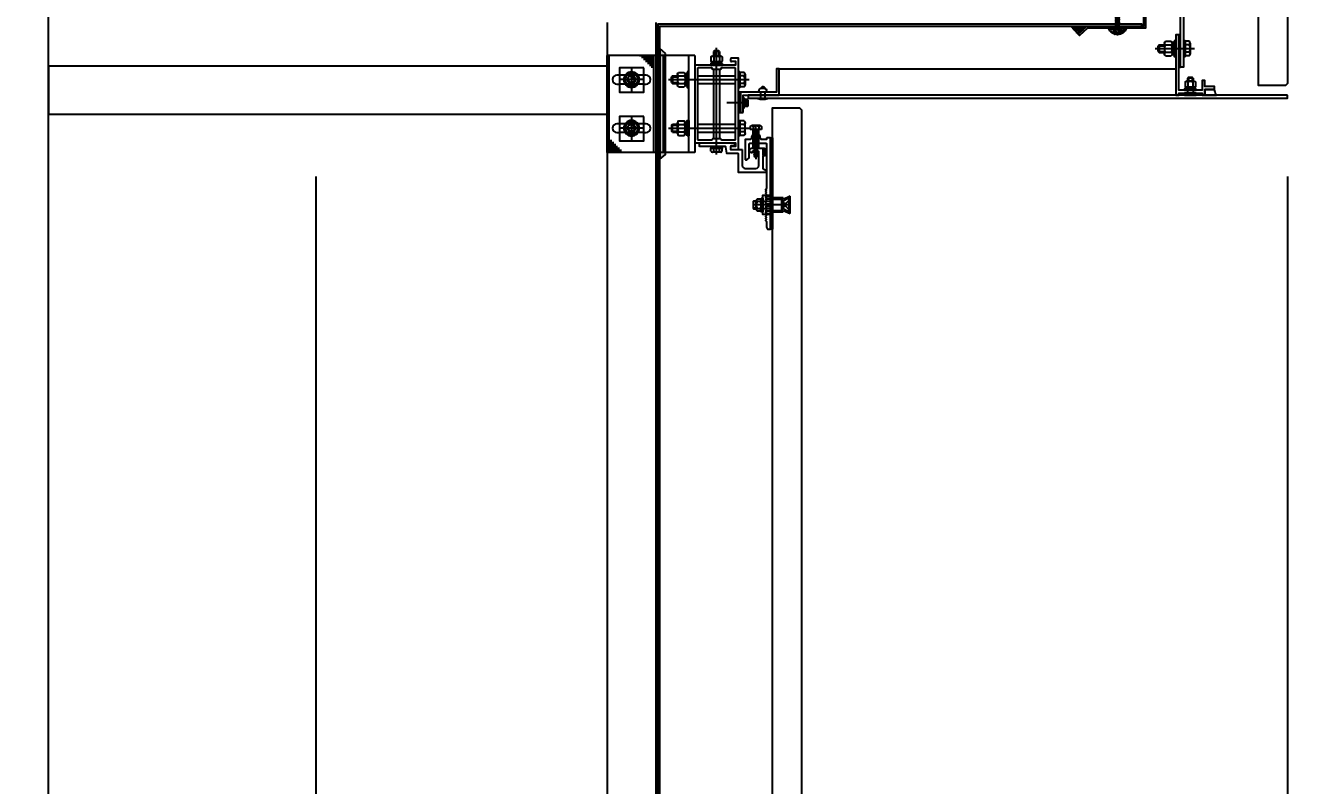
# Model space of a CAD drawing. Header units: millimetres. Extents: x 434053 to 1059003, y -2417481 to 936527.
# Drawn here: x 538508 to 539813, y -2234252 to -2233469 of the extents above; entities that cross this region are included whole.
import ezdxf

# ---------------------------------------------------------------- set-up
doc = ezdxf.new("R2010")
doc.units = ezdxf.units.MM
doc.header["$LTSCALE"] = 1000
doc.header["$MEASUREMENT"] = 0
for name, pattern in [('CENTER', [2, 1.25, -0.25, 0.25, -0.25]), ('HIDDEN', [9.525, 6.35, -3.175]), ('HIDDEN2', [4.7625, 3.175, -1.5875])]:
    doc.linetypes.add(name, pattern=pattern)
doc.layers.get('Defpoints').update_dxf_attribs({"color": 6})
for name, color, linetype in [('ALUM', 1, 'Continuous'), ('ELASTOMER', 6, 'Continuous'), ('ELASTOMER-V', 241, 'Continuous'), ('ELASTROMER-V', 241, 'Continuous'), ('EXTRUSION', 4, 'Continuous'), ('EXTRUSION-V', 141, 'Continuous'), ('EXTRUSION1', 4, 'Continuous'), ('EXTRUSION2', 133, 'Continuous'), ('FASTENER', 191, 'Continuous'), ('GRANITE', 30, 'Continuous'), ('GRID', 8, 'CENTER'), ('PUB_DIM', 83, 'Continuous'), ('SILICONE', 8, 'Continuous'), ('STEEL-V', 71, 'Continuous')]:
    doc.layers.add(name, color=color, linetype=linetype)
doc.styles.add('_TCH_DIM_T3', font='SIMPLEX', dxfattribs={"width": 0.705882, "bigfont": 'GBCBIG'})
doc.dimstyles.new('_TCH_ARCH&&50', dxfattribs={"dimtxt": 127.5, "dimasz": 50, "dimexe": 125, "dimexo": 150, "dimgap": 61.25, "dimtad": 1, "dimdec": 0, "dimzin": 0, "dimdsep": 46, "dimtxsty": '_TCH_DIM_T3', "dimblk": 'ARCHTICK', "dimcen": 0.09, "dimclrt": 7, "dimazin": 2, "dimtfac": 1, "dimtdec": 0, "dimtix": 1, "dimtmove": 2, "dimatfit": 3, "dimfxl": 1, "dimtolj": 1, "dimtzin": 0, "dimarcsym": 0})

# ---------------------------------------------------------------- blocks, each defined once
blk = doc.blocks.new('M8.7')
at = {"color": 0, "linetype": 'ByBlock'}
for p, q in [((-4, 17), (-3, 18)), ((-4, 17), (-4, 11.6)), ((-4, 17), (4, 17)), ((3, 18), (-3, 18)), ((3, 18), (4, 17)), ((4, 17), (4, 11.6)), ((-1.5, 1.6), (0, 3.7)), ((0, 1.6), (1.5, 3.7))]:
    blk.add_line(p, q, dxfattribs=at)
at = {"color": 0, "linetype": 'HIDDEN'}
for p, q in [((-3, 18), (-3, 11.6)), ((3, 18), (3, 11.6))]:
    blk.add_line(p, q, dxfattribs=at)
at = {"color": 0, "linetype": 'ByBlock', "ltscale": 20}
for p, q in [((-7.5, 10.6), (-7.5, 4.7)), ((-5.6, 11.6), (5.6, 11.6)), ((-5.6, 3.7), (5.6, 3.7)), ((-3.8, 10.6), (-3.8, 4.7)), ((3.8, 10.6), (3.8, 4.7)), ((7.5, 10.6), (7.5, 4.7))]:
    blk.add_line(p, q, dxfattribs=at)
at = {"color": 0, "linetype": 'ByBlock'}
for points in [[(-8, 1.6), (8, 1.6), (8, 0), (-8, 0), (-8, 1.6)], [(-6.1, 3.7), (6.1, 3.7), (6.1, 1.6), (-6.1, 1.6), (-6.1, 3.7)]]:
    blk.add_lwpolyline(points, dxfattribs=at)
for centre, radius, start, end in [((-5.6, 9.3), 2.26, 33.8902, 146.1098), ((-5.6, 6), 2.26, 213.8902, 326.1098), ((0, 4.1), 7.54, 60.1583, 119.8417), ((0, 11.2), 7.54, 240.1583, 299.8417), ((5.6, 9.3), 2.26, 33.8902, 146.1098), ((5.6, 6), 2.26, 213.8902, 326.1098)]:
    blk.add_arc(centre, radius, start, end, dxfattribs=at)
blk = doc.blocks.new('M8.2')
at = {"color": 0, "linetype": 'ByBlock'}
for p, q in [((-7.5, 4.3), (-7.5, 0)), ((-7.5, 0), (7.5, 0)), ((-5.6, 5.3), (5.6, 5.3)), ((-3.8, 4.3), (-3.8, 0)), ((3.8, 4.3), (3.8, 0)), ((7.5, 4.3), (7.5, 0))]:
    blk.add_line(p, q, dxfattribs=at)
for centre, radius, start, end in [((-5.6, 3), 2.26, 33.8902, 146.1098), ((0, -2.2), 7.54, 60.1583, 119.8417), ((5.6, 3), 2.26, 33.8902, 146.1098)]:
    blk.add_arc(centre, radius, start, end, dxfattribs=at)
blk = doc.blocks.new('*U534')
at = {"layer": 'GRID', "ltscale": 0.5}
blk.add_line((0, 73.7), (0, -9.6), dxfattribs=at)
at = {"color": 0, "linetype": 'ByBlock'}
blk.add_blockref('M8.7', (0, 52.6), dxfattribs=at)
at = {"color": 0, "linetype": 'ByBlock', "xscale": -1, "rotation": 180}
blk.add_blockref('M8.2', (0, 0), dxfattribs=at)
blk = doc.blocks.new('M8.1')
at = {"color": 0, "linetype": 'ByBlock'}
blk.add_lwpolyline([(-3.8, 6.5), (-7.5, 0), (-3.8, -6.5), (3.8, -6.5), (7.5, 0), (3.8, 6.5)], close=True, dxfattribs=at)
for radius in [8, 6.5, 4]:
    blk.add_circle((0, 0), radius, dxfattribs=at)
at = {"color": 0, "linetype": 'HIDDEN'}
blk.add_arc((0, 0), 3, 68.0788, 18.9892, dxfattribs=at)
blk = doc.blocks.new('20221104-SCMJ01')
at = {"layer": 'SILICONE', "linetype": 'ByBlock'}
h = blk.add_hatch(dxfattribs=at)
h.set_pattern_fill('AR-SAND', color=256, angle=90, style=0)
h.set_pattern_definition([(127.5, (103256.9825, 60038.8348), (-1.92682377, -0.062993358), [0, -1.52, 0, -1.7, 0, -1.625]), (97.5, (103256.9825, 60038.8348), (-2.822146065, 1.769776705), [0, -0.82, 0, -1.37, 0, -0.525]), (57.5, (103256.9825, 60037.6048), (-0.005659054, 3.114141862), [0, -0.5, 0, -1.8, 0, -2.35]), (47.5, (103256.9825, 60037.6048), (-0.877675565, 3.006126605), [0, -0.25, 0, -1.18, 0, -1.35])])
h.paths.add_polyline_path([(30, 52), (36, 57), (36, -57), (30, -52)])
at = {"linetype": 'ByBlock'}
for p, q in [((0, 50), (0, -50)), ((0, 50), (90, 50)), ((6, -50), (6, 50)), ((32, -50), (32, 50)), ((90, -50), (90, 50)), ((0, -50), (90, -50))]:
    blk.add_line(p, q, dxfattribs=at)
at = {"linetype": 'HIDDEN'}
blk.add_line((38, -50), (38, 50), dxfattribs=at)
at = {"linetype": 'ByBlock'}
for points in [[(52.5, 37), (77.5, 37), (77.5, 12), (52.5, 12)], [(52.5, -13), (77.5, -13), (77.5, -38), (52.5, -38)]]:
    blk.add_lwpolyline(points, close=True, dxfattribs=at)
at = {"layer": 'EXTRUSION-V', "linetype": 'ByBlock'}
for p, q in [((42, -50), (42, 50)), ((44, 50), (44, 37)), ((46, 50), (46, 39)), ((48, 50), (48, 41)), ((50, 50), (50, 43)), ((52, 50), (52, 45)), ((54, 50), (54, 47)), ((56, 50), (56, 49)), ((88, -50), (88, 50)), ((84, -50), (84, -39)), ((86, -50), (86, -37)), ((74, -50), (74, -49)), ((76, -50), (76, -47)), ((78, -50), (78, -45)), ((80, -50), (80, -43)), ((82, -50), (82, -41))]:
    blk.add_line(p, q, dxfattribs=at)
at = {"layer": 'EXTRUSION-V', "linetype": 'HIDDEN'}
for p, q in [((52.5, 29.5), (77.5, 29.5)), ((52.5, 20.5), (77.5, 20.5)), ((52.5, -20.5), (77.5, -20.5)), ((52.5, -29.5), (77.5, -29.5))]:
    blk.add_line(p, q, dxfattribs=at)
at = {"layer": 'EXTRUSION-V', "linetype": 'ByBlock'}
for points in [[(52.5, 20.5), (50, 20.5, -1), (50, 29.5), (52.5, 29.5)], [(77.5, 29.5), (80, 29.5, -1), (80, 20.5), (77.5, 20.5)], [(52.5, -29.5), (50, -29.5, -1), (50, -20.5), (52.5, -20.5)], [(77.5, -20.5), (80, -20.5, -1), (80, -29.5), (77.5, -29.5)]]:
    blk.add_lwpolyline(points, format="xyb", dxfattribs=at)
at = {"layer": 'FASTENER'}
for p, q in [((-3, 29), (-42, 29)), ((-3, 21), (-42, 21)), ((-3, -21), (-42, -21)), ((-3, -29), (-42, -29))]:
    blk.add_line(p, q, dxfattribs=at)
for points in [[(-46.6, 33), (-45, 33), (-45, 17), (-46.6, 17)], [(-46.6, -33), (-45, -33), (-45, -17), (-46.6, -17)]]:
    blk.add_lwpolyline(points, close=True, dxfattribs=at)
at = {"layer": 'GRID'}
for p, q in [((65, 37), (65, 12)), ((52.5, 25), (77.5, 25)), ((65, -13), (65, -38)), ((52.5, -25), (77.5, -25))]:
    blk.add_line(p, q, dxfattribs=at)
at = {"layer": 'SILICONE'}
blk.add_lwpolyline([(30, 52), (36, 57), (36, -57), (30, -52)], close=True, dxfattribs=at)
at = {"layer": 'FASTENER', "rotation": 270}
blk.add_blockref('*U534', (-46.6, 25), dxfattribs=at)
at = {"layer": 'FASTENER'}
for p in [(65, 25), (65, -25)]:
    blk.add_blockref('M8.1', p, dxfattribs=at)
at = {"layer": 'FASTENER', "xscale": -1, "rotation": 270.0000000000825}
blk.add_blockref('*U534', (-46.6, -25), dxfattribs=at)
blk = doc.blocks.new('PG42x19')
at = {"color": 0, "linetype": 'HIDDEN2'}
for p, q in [((1.7, -0.9), (1.7, 0)), ((2.4, -1.1), (-2.4, -2.1)), ((-2.4, -2.1), (-1.7, -2.2)), ((2.4, -3.1), (-2.4, -4.1)), ((-2.4, -4.1), (-1.7, -4.3)), ((2.4, -5), (-2.4, -6)), ((-2.4, -6), (-1.7, -6.2)), ((2.4, -7), (-2.4, -8)), ((-2.4, -8), (-1.7, -8.2)), ((2.4, -9.1), (-2.4, -10.1)), ((-2.4, -10.1), (-1.7, -10.2)), ((2.4, -11.1), (-2.4, -12.1)), ((-2.4, -12.1), (-1.7, -12.3)), ((-1.7, 0), (-1.7, -1.1)), ((-1.7, -2.2), (-1.7, -3.2)), ((-1.7, -4.3), (-1.7, -5.2)), ((-1.7, -6.2), (-1.7, -7.1)), ((-1.7, -8.2), (-1.7, -9.1)), ((-1.7, -10.2), (-1.7, -11.2)), ((-1.7, -12.3), (-1.7, -13.2)), ((1, -2.4), (-0.8, -2.8)), ((1, -4.4), (-0.8, -4.8)), ((1, -6.3), (-0.8, -6.7)), ((1, -8.3), (-0.8, -8.7)), ((1, -10.4), (-0.8, -10.8)), ((1, -12.4), (-0.8, -12.8)), ((1.7, -0.9), (2.4, -1.1)), ((1.7, -2.9), (1.7, -2.2)), ((1.7, -2.9), (2.4, -3.1)), ((1.7, -4.8), (1.7, -4.1)), ((1.7, -4.8), (2.4, -5)), ((1.7, -6.9), (1.7, -6.2)), ((1.7, -6.9), (2.4, -7)), ((1.7, -8.9), (1.7, -8.2)), ((1.7, -8.9), (2.4, -9.1)), ((1.7, -11), (1.7, -10.2)), ((1.7, -11), (2.4, -11.1)), ((1.7, -13), (1.7, -12.3)), ((1.7, -13), (2.4, -13.1)), ((2.4, -13.1), (-2.4, -14.2)), ((-2.4, -14.2), (-1.7, -14.3)), ((2.4, -15.2), (-2.4, -16.2)), ((-2.4, -16.2), (-1.7, -16.4)), ((-1.7, -14.3), (-1.7, -15.3)), ((-1.7, -16.4), (-1.7, -18.7)), ((-1.7, -18.7), (0.5, -16.5)), ((0, -20.3), (-1.7, -18.7)), ((1, -14.5), (-0.8, -14.8)), ((0, -20.3), (1.7, -18.7)), ((0.4, -19.9), (1.1, -16.9)), ((1.7, -15), (1.7, -14.3)), ((1.7, -15), (2.4, -15.2)), ((1.7, -18.7), (1.7, -16))]:
    blk.add_line(p, q, dxfattribs=at)
blk.add_arc((0.7, -16.8), 0.36, 346.9335, 129.6111, dxfattribs=at)
at = {"layer": 'FASTENER', "color": 0, "linetype": 'ByBlock'}
blk.add_lwpolyline([(-0.6, 1.5), (-0.6, 3), (-2.5, 3, 0.414214), (-4.5, 1), (-4.5, 0), (4.5, 0), (4.5, 1, 0.414214), (2.5, 3), (0.6, 3), (0.6, 1.5)], format="xyb", close=True, dxfattribs=at)
at = {"layer": 'GRID'}
blk.add_line((0, 3.7), (0, -22), dxfattribs=at)
blk = doc.blocks.new('*U527')
at = {"color": 0, "linetype": 'ByBlock'}
for p, q in [((-5.8, 3.2), (-5.8, 0)), ((-5.8, 0), (5.8, 0)), ((-4.3, 4), (4.3, 4)), ((-3, -18.2), (-3, 0)), ((-2.9, 3.2), (-2.9, 0)), ((2.9, 3.2), (2.9, 0)), ((3, -18.2), (3, 0)), ((5.8, 3.2), (5.8, 0)), ((-3, -1.5), (3, -1.5)), ((-3, -18.2), (-2, -19.2)), ((-3, -18.2), (3, -18.2)), ((2, -19.2), (-2, -19.2)), ((2, -19.2), (3, -18.2))]:
    blk.add_line(p, q, dxfattribs=at)
at = {"color": 0, "linetype": 'HIDDEN'}
for p, q in [((-2, -19.2), (-2, -1.5)), ((2, -19.2), (2, -1.5))]:
    blk.add_line(p, q, dxfattribs=at)
at = {"color": 0, "linetype": 'ByBlock'}
for centre, radius, start, end in [((-4.3, 2.3), 1.7, 32.0046, 147.9954), ((0, -1.6), 5.61, 59.0209, 120.9791), ((4.3, 2.3), 1.7, 32.0046, 147.9954)]:
    blk.add_arc(centre, radius, start, end, dxfattribs=at)
at = {"layer": 'GRID', "ltscale": 0.5}
blk.add_line((0, -19.2), (0, 4), dxfattribs=at)
blk = doc.blocks.new('GASKET20')
at = {"layer": 'ELASTOMER-V'}
h = blk.add_hatch(dxfattribs=at)
h.set_pattern_fill('DOTS', color=256, scale=12, style=0)
h.set_pattern_definition([(0, (5609.9072, 36516.8227), (0.375, 0.75), [0, -0.75])])
edge = h.paths.add_edge_path(flags=16)
edge.add_arc((-2.5, 0), 0.5, 90, 270)
edge.add_line((-2.5, -0.5), (-1.5, -0.5))
edge.add_arc((-1.5, 0), 0.5, 270, 450)
edge.add_line((-1.5, 0.5), (-2.5, 0.5))
edge = h.paths.add_edge_path()
edge.add_line((-1.5, -2), (-1.5, -1.5))
edge.add_line((-1.5, -1.5), (-2.5, -1.5))
edge.add_arc((-2.5, 0), 1.5, 90, 270, ccw=False)
edge.add_line((-2.5, 1.5), (-1.5, 1.5))
edge.add_line((-1.5, 1.5), (-1.5, 2))
edge.add_arc((-1.4, 2), 0.1, 60.2551, 180, ccw=False)
edge.add_line((-1.3, 2.1), (0, 1.2))
edge.add_line((0, 1.2), (0, -1.2))
edge.add_line((0, -1.2), (-1.3, -2.1))
edge.add_arc((-1.4, -2), 0.1, 180, 299.7449, ccw=False)
at = {"color": 0, "linetype": 'ByBlock'}
for points in [[(-1.5, -2), (-1.5, -1.5), (-2.5, -1.5, -1), (-2.5, 1.5), (-1.5, 1.5), (-1.5, 2, -0.575867), (-1.3, 2.1), (0, 1.2), (0, -1.2), (-1.3, -2.1, -0.575867)], [(-2.5, 0.5, 1), (-2.5, -0.5), (-1.5, -0.5, 1), (-1.5, 0.5)]]:
    blk.add_lwpolyline(points, format="xyb", close=True, dxfattribs=at)
blk = doc.blocks.new('*U526')
at = {"color": 0, "linetype": 'HIDDEN'}
blk.add_line((0, 6), (0, -6), dxfattribs=at)
at = {"color": 0, "linetype": 'ByBlock'}
for p, q in [((11.6, -4.9), (11.6, 4.6)), ((12.3, 3.4), (15.9, 3.4)), ((16.6, -4.9), (16.6, 4.6)), ((16.6, 3.5), (20, 3.5)), ((15.9, -3.7), (12.3, -3.7)), ((16.6, -3.5), (20, -3.5))]:
    blk.add_line(p, q, dxfattribs=at)
at = {"color": 0, "linetype": 'HIDDEN'}
for points in [[(0, -7.3), (-11, -7.3), (-11, -5.7), (-18.3, -9), (-18.3, 9), (-11, 5.7), (-11, 7.3), (0, 7.3)], [(0, -6), (-9.7, -6), (-9.7, 6), (0, 6)]]:
    blk.add_lwpolyline(points, dxfattribs=at)
blk.add_lwpolyline([(0, -7.3), (-11, -7.3), (-11, -5.7), (-18.3, -9), (-18.3, 9), (-11, 5.7), (-11, 7.3), (0, 7.3), (0, 6), (-9.7, 6), (-9.7, 3.5), (-17, 7.2), (-17, -7.2), (-9.7, -3.5), (-9.7, -6), (0, -6)], close=True, dxfattribs=at)
for points in [[(-15.4, -6.4, -0.801715), (-16.8, -4.6), (-13.7, -1.3, 0.39657), (-13.7, 1.3), (-16.8, 4.6, -0.801715), (-15.4, 6.4)], [(-9.7, -1.4), (-11.7, -2.4, -0.809451), (-12.1, -1.8), (-11.7, -1.3, 0.390144), (-11.7, 1.3), (-12.1, 1.8, -0.809451), (-11.7, 2.4), (-9.7, 1.4)]]:
    blk.add_lwpolyline(points, format="xyb", dxfattribs=at)
at = {"color": 0, "linetype": 'HIDDEN', "ltscale": 10}
blk.add_lwpolyline([(-9.7, 3.5), (-17, 7.2), (-17, -7.2), (-9.7, -3.5)], dxfattribs=at)
at = {"color": 0, "linetype": 'ByBlock'}
blk.add_lwpolyline([(11.6, 7), (10, 7), (10, -7), (11.6, -7)], close=True, dxfattribs=at)
blk.add_lwpolyline([(12.3, -3.7, -0.197721), (12.3, 3.4), (12.3, 3.4, -0.569416), (12.3, 5.9), (15.9, 5.9, -0.569416), (15.9, 3.4, -0.197721), (15.9, -3.7, -0.569416), (15.9, -6.1), (12.3, -6.1, -0.569416), (12.3, -3.7)], format="xyb", close=True, dxfattribs=at)
blk.add_lwpolyline([(16.6, 4), (19.5, 4), (20, 3.5), (20, -3.5), (19.5, -4), (16.6, -4)], dxfattribs=at)
at = {"layer": 'FASTENER', "color": 9, "linetype": 'HIDDEN2'}
blk.add_lwpolyline([(10, 4), (0, 4), (0, -4), (10, -4)], close=True, dxfattribs=at)
at = {"layer": 'GRID'}
blk.add_line((-18.3, 0), (20, 0), dxfattribs=at)
blk = doc.blocks.new('20221115-LC01')
at = {"linetype": 'ByBlock'}
for points in [[(-37, -44), (-37, -46.5, -0.414214), (-37.5, -47), (-45, -47), (-45, 47), (-37.5, 47, -0.414214), (-37, 46.5), (-37, 44, -1), (-38, 44), (-42, 44), (-42, 40), (0, 40), (0, -40), (-42, -40), (-42, -44), (-38, -44, -1)], [(-17.5, 37), (-3.5, 37, -0.414214), (-3, 36.5), (-3, -36.5, -0.414214), (-3.5, -37), (-17.5, -37), (-18.5, -35.5), (-26.5, -35.5), (-27.5, -37), (-41.5, -37, -0.414214), (-42, -36.5), (-42, 36.5, -0.414214), (-41.5, 37), (-27.5, 37), (-26.5, 35.5), (-18.5, 35.5)]]:
    blk.add_lwpolyline(points, format="xyb", close=True, dxfattribs=at)
blk = doc.blocks.new('*U524')
at = {"color": 0, "linetype": 'ByBlock'}
for p, q in [((-3, 12.5), (-2, 13.5)), ((2, 13.5), (-2, 13.5)), ((2, 13.5), (3, 12.5)), ((-5.4, 8.8), (-5.4, 3.7)), ((-4.1, 9.3), (4.1, 9.3)), ((-4.1, 3.2), (4.1, 3.2)), ((-3, 12.5), (-3, 9.3)), ((-3, 12.5), (3, 12.5)), ((-2.7, 8.8), (-2.7, 3.7)), ((-1.2, 1.6), (0, 3.2)), ((0, 1.6), (1.2, 3.2)), ((2.7, 8.8), (2.7, 3.7)), ((3, 12.5), (3, 9.3)), ((5.4, 8.8), (5.4, 3.7))]:
    blk.add_line(p, q, dxfattribs=at)
at = {"color": 0, "linetype": 'HIDDEN2'}
for p, q in [((-2, 13.5), (-2, 9.3)), ((2, 13.5), (2, 9.3)), ((-3, 0), (-3, -3)), ((3, 0), (3, -3))]:
    blk.add_line(p, q, dxfattribs=at)
at = {"color": 0, "linetype": 'ByBlock'}
for points in [[(-6, 1.6), (6, 1.6), (6, 0), (-6, 0), (-6, 1.6)], [(-4.6, 3.2), (4.7, 3.2), (4.7, 1.6), (-4.6, 1.6), (-4.6, 3.2)], [(-6, -3), (6, -3), (6, -5), (-6, -5), (-6, -3)]]:
    blk.add_lwpolyline(points, dxfattribs=at)
for centre, radius, start, end in [((-4.1, 7.1), 2.2, 51.8318, 128.1682), ((-4.1, 5.4), 2.2, 231.8318, 308.1682), ((0, 1.2), 8.1, 70.3716, 109.6284), ((0, 11.3), 8.1, 250.3716, 289.6284), ((4.1, 7.1), 2.2, 51.8318, 128.1682), ((4.1, 5.4), 2.2, 231.8318, 308.1682)]:
    blk.add_arc(centre, radius, start, end, dxfattribs=at)
blk = doc.blocks.new('*U531')
at = {"layer": 'GRID', "ltscale": 0.5}
blk.add_line((0, 30.7), (0, -9.6), dxfattribs=at)
at = {"color": 0, "linetype": 'ByBlock'}
blk.add_blockref('M8.7', (0, 9.6), dxfattribs=at)
at = {"color": 0, "linetype": 'ByBlock', "xscale": -1, "rotation": 180}
blk.add_blockref('M8.2', (0, 0), dxfattribs=at)
blk = doc.blocks.new('*U541')
at = {"color": 0, "linetype": 'ByBlock'}
for p, q in [((-0.9, 5), (-0.9, -5)), ((0, 5), (-0.9, 5)), ((0, -5), (0, 5)), ((6, 2.2), (0, 2.2)), ((6, 2.2), (6, -2.3)), ((10.7, 2), (10, 2.2)), ((10, 2.2), (10, -2.2)), ((11.9, 0.8), (10.7, 2)), ((12.2, 0.7), (11.9, 0.8)), ((11.9, -0.2), (12.2, 0.7)), ((-0.9, -5), (0, -5)), ((6, -2.3), (0, -2.3)), ((10, -2.2), (11.9, -0.2))]:
    blk.add_line(p, q, dxfattribs=at)
for centre, radius, start, end in [((17.3, 0), 18.8, 164.6076, 195.3924), ((8, 1.9), 2.04, 7.579, 172.421), ((8, -1.9), 2.04, 187.579, 352.421)]:
    blk.add_arc(centre, radius, start, end, dxfattribs=at)
blk = doc.blocks.new('*U522')
at = {"linetype": 'ByBlock', "lineweight": -2}
for p, q in [((-5, 0.5), (-5, 0)), ((5, 0), (-5, 0)), ((-4.7, 0.9), (-3.5, 1.1)), ((4.7, 0.9), (-4.7, 0.9)), ((-3.5, 4.4), (-3.5, 1.1)), ((3.5, 1.1), (-3.5, 1.1)), ((2.7, 4.9), (-2.7, 4.9)), ((-2.3, 0.9), (-1.8, 1.1)), ((-1.8, 4.4), (-1.8, 1.1)), ((1.8, 4.4), (1.8, 1.1)), ((2.5, 0.9), (1.8, 1.1)), ((3.5, 4.4), (3.5, 1.1)), ((4.7, 0.9), (3.5, 1.1)), ((5, 0.5), (5, 0))]:
    blk.add_line(p, q, dxfattribs=at)
for centre, radius, start, end in [((-4.7, 0.5), 0.343, 90, 180), ((-2.7, 3.8), 1.09, 35.4009, 144.5991), ((0, 1.2), 3.66, 61.0594, 118.9406), ((2.7, 3.8), 1.09, 35.4009, 144.5991), ((4.7, 0.5), 0.343, 0, 90)]:
    blk.add_arc(centre, radius, start, end, dxfattribs=at)
at = {"layer": 'GRID', "ltscale": 0.5}
blk.add_line((0, 4.9), (0, -16.9), dxfattribs=at)
blk = doc.blocks.new('M6.2')
at = {"color": 0, "linetype": 'ByBlock'}
for p, q in [((-5.8, 3.2), (-5.8, 0)), ((-5.8, 0), (5.8, 0)), ((-4.3, 4), (4.3, 4)), ((-2.9, 3.2), (-2.9, 0)), ((2.9, 3.2), (2.9, 0)), ((5.8, 3.2), (5.8, 0))]:
    blk.add_line(p, q, dxfattribs=at)
for centre, radius, start, end in [((-4.3, 2.3), 1.7, 32.0046, 147.9954), ((0, -1.6), 5.61, 59.0209, 120.9791), ((4.3, 2.3), 1.7, 32.0046, 147.9954)]:
    blk.add_arc(centre, radius, start, end, dxfattribs=at)
blk = doc.blocks.new('M6.7')
at = {"color": 0, "linetype": 'ByBlock'}
for p, q in [((-3, 14), (-2, 15)), ((-3, 14), (-3, 9.3)), ((-3, 14), (3, 14)), ((2, 15), (-2, 15)), ((2, 15), (3, 14)), ((3, 14), (3, 9.3)), ((-5.8, 8.5), (-5.8, 4)), ((-4.3, 9.3), (4.3, 9.3)), ((-4.3, 3.2), (4.3, 3.2)), ((-2.9, 8.5), (-2.9, 4)), ((-1.2, 1.6), (0, 3.2)), ((0, 1.6), (1.2, 3.2)), ((2.9, 8.5), (2.9, 4)), ((5.8, 8.5), (5.8, 4))]:
    blk.add_line(p, q, dxfattribs=at)
at = {"color": 0, "linetype": 'HIDDEN'}
for p, q in [((-2, 15), (-2, 9.3)), ((2, 15), (2, 9.3))]:
    blk.add_line(p, q, dxfattribs=at)
at = {"color": 0, "linetype": 'ByBlock'}
for points in [[(-6, 1.6), (6, 1.6), (6, 0), (-6, 0), (-6, 1.6)], [(-4.6, 3.2), (4.6, 3.2), (4.6, 1.6), (-4.6, 1.6), (-4.6, 3.2)]]:
    blk.add_lwpolyline(points, dxfattribs=at)
for centre, radius, start, end in [((-4.3, 7.6), 1.7, 32.0046, 147.9954), ((-4.3, 4.9), 1.7, 212.0046, 327.9954), ((0, 3.7), 5.61, 59.0209, 120.9791), ((0, 8.8), 5.61, 239.0209, 300.9791), ((4.3, 7.6), 1.7, 32.0046, 147.9954), ((4.3, 4.9), 1.7, 212.0046, 327.9954)]:
    blk.add_arc(centre, radius, start, end, dxfattribs=at)
blk = doc.blocks.new('*U529')
at = {"layer": 'GRID'}
blk.add_line((0, -6.6), (0, 103.3), dxfattribs=at)
at = {"color": 0, "linetype": 'ByBlock'}
blk.add_blockref('M6.7', (0, 85.6), dxfattribs=at)
at = {"color": 0, "linetype": 'ByBlock', "xscale": -1, "rotation": 180}
blk.add_blockref('M6.2', (0, 0), dxfattribs=at)
blk = doc.blocks.new('*U561')
at = {"linetype": 'ByBlock', "lineweight": -2}
for p, q in [((-4.4, 0.5), (-4.4, 0)), ((4.4, 0), (-4.4, 0)), ((-4.1, 0.8), (-3.1, 1)), ((4.1, 0.8), (-4.1, 0.8)), ((-3.1, 3.9), (-3.1, 1)), ((3.1, 1), (-3.1, 1)), ((2.3, 4.2), (-2.3, 4.2)), ((-2, 0.8), (-1.5, 1)), ((-1.5, 3.9), (-1.5, 1)), ((-1.5, 0), (-1.5, -1.6)), ((1.5, 3.9), (1.5, 1)), ((2.2, 0.8), (1.5, 1)), ((1.5, 0), (1.5, -1.1)), ((3.1, 3.9), (3.1, 1)), ((4.1, 0.8), (3.1, 1)), ((4.4, 0.5), (4.4, 0)), ((-2.1, -1.9), (2.1, -1.4)), ((-2.1, -1.9), (-1.5, -1.6)), ((-2.1, -1.9), (-1.5, -2.2)), ((-2.1, -3.3), (2.1, -2.8)), ((-2.1, -3.3), (-1.5, -3)), ((-2.1, -3.3), (-1.5, -3.6)), ((-2.1, -4.7), (2.1, -4.2)), ((-2.1, -4.7), (-1.5, -4.4)), ((-2.1, -4.7), (-1.5, -5)), ((-2.1, -6.1), (2.1, -5.6)), ((-2.1, -6.1), (-1.5, -5.8)), ((-2.1, -6.1), (-1.5, -6.4)), ((-2.1, -7.5), (2.1, -7)), ((-2.1, -7.5), (-1.5, -7.2)), ((-2.1, -7.5), (-1.5, -7.8)), ((-2.1, -8.9), (2.1, -8.4)), ((-2.1, -8.9), (-1.5, -8.6)), ((-2.1, -8.9), (-1.5, -9.2)), ((-2.1, -10.3), (2.1, -9.8)), ((-2.1, -10.3), (-1.5, -10)), ((-2.1, -10.3), (-1.5, -10.6)), ((-2.1, -11.7), (-1.5, -11.4)), ((-1.5, -1.6), (1.5, -1.1)), ((-1.5, -2.2), (1.5, -1.7)), ((-1.5, -2.2), (-1.5, -3)), ((-1.5, -3), (1.5, -2.5)), ((-1.5, -3.6), (1.5, -3.1)), ((-1.5, -3.6), (-1.5, -4.4)), ((-1.5, -4.4), (1.5, -3.9)), ((-1.5, -5), (1.5, -4.5)), ((-1.5, -5), (-1.5, -5.8)), ((-1.5, -5.8), (1.5, -5.3)), ((-1.5, -6.4), (1.5, -5.9)), ((-1.5, -6.4), (-1.5, -7.2)), ((-1.5, -7.2), (1.5, -6.7)), ((-1.5, -7.8), (1.5, -7.3)), ((-1.5, -7.8), (-1.5, -8.6)), ((-1.5, -8.6), (1.5, -8.1)), ((-1.5, -9.2), (1.5, -8.7)), ((-1.5, -9.2), (-1.5, -10)), ((-1.5, -10), (1.5, -9.5)), ((-1.5, -10.6), (1.5, -10.1)), ((-1.5, -10.6), (-1.5, -11.4)), ((-1.5, -11.4), (-1, -11.3)), ((0.6, -11), (1.5, -10.9)), ((0.7, -11.4), (2.1, -11.2)), ((1.5, -0.3), (1.5, -1.1)), ((2.1, -1.4), (1.5, -1.1)), ((2.1, -1.4), (1.5, -1.7)), ((1.5, -1.7), (1.5, -2.5)), ((2.1, -2.8), (1.5, -2.5)), ((2.1, -2.8), (1.5, -3.1)), ((1.5, -3.1), (1.5, -3.9)), ((2.1, -4.2), (1.5, -3.9)), ((2.1, -4.2), (1.5, -4.5)), ((1.5, -4.5), (1.5, -5.3)), ((2.1, -5.6), (1.5, -5.3)), ((2.1, -5.6), (1.5, -5.9)), ((1.5, -5.9), (1.5, -6.7)), ((2.1, -7), (1.5, -6.7)), ((2.1, -7), (1.5, -7.3)), ((1.5, -7.3), (1.5, -8.1)), ((2.1, -8.4), (1.5, -8.1)), ((2.1, -8.4), (1.5, -8.7)), ((1.5, -8.7), (1.5, -9.5)), ((2.1, -9.8), (1.5, -9.5)), ((2.1, -9.8), (1.5, -10.1)), ((1.5, -10.1), (1.5, -10.9)), ((2.1, -11.2), (1.5, -10.9)), ((2.1, -11.2), (1.5, -11.5)), ((-2.1, -11.7), (-1.1, -11.6)), ((-2.1, -11.7), (-1.5, -12)), ((-1.5, -12), (-1.5, -15.8)), ((-1.5, -12), (-1.3, -12)), ((0, -17.2), (-1.5, -15.8)), ((0, -17.2), (1.5, -15.8)), ((0.7, -11.6), (1.5, -11.5)), ((0.7, -12.4), (1.5, -12.3)), ((0.7, -12.8), (2.1, -12.6)), ((0.7, -13), (1.5, -12.9)), ((1.5, -11.5), (1.5, -12.3)), ((2.1, -12.6), (1.5, -12.3)), ((2.1, -12.6), (1.5, -12.9)), ((1.5, -12.9), (1.5, -15.8))]:
    blk.add_line(p, q, dxfattribs=at)
blk.add_lwpolyline([(0, -17.2), (0.7, -13), (0.7, -11.3, 0.417657), (0.4, -11, 0.097062), (-1, -11.3), (-1.5, -12.4)], format="xyb", dxfattribs=at)
for centre, radius, start, end in [((-4.1, 0.5), 0.3, 90, 180), ((-2.3, 3.3), 0.951, 35.4009, 144.5991), ((0, 1), 3.2, 61.0594, 118.9406), ((2.3, 3.3), 0.951, 35.4009, 144.5991), ((4.1, 0.5), 0.3, 0, 90)]:
    blk.add_arc(centre, radius, start, end, dxfattribs=at)
blk = doc.blocks.new('A$C56EA6F4E')
at = {"layer": 'ELASTOMER-V'}
h = blk.add_hatch(dxfattribs=at)
h.set_pattern_fill('DOTS', color=256, scale=12, angle=-90, style=0)
h.set_pattern_definition([(270, (-134.7782, 26115.87906), (0.75, -0.375), [0, -0.75])])
h.paths.add_polyline_path([(6998.5, 20150.3), (6998.5, 20056.3), (7000.5, 20056.3), (7000.5, 20150.3)])
at = {"layer": 'EXTRUSION-V'}
h = blk.add_hatch(dxfattribs=at)
h.set_pattern_fill('ANSI31', color=252, scale=20, angle=315, style=0)
h.set_pattern_definition([(0, (-3089.4789, 15212.2925), (7e-16, 2.5), [])])
h.paths.add_polyline_path([(7005.5, 20087.3), (7004.5, 20088.3), (7005.5, 20089.3), (7004.5, 20090.3), (7005.5, 20091.3), (7000.5, 20091.3), (7000.5, 20071.3), (7005.5, 20071.3), (7004.5, 20072.3), (7005.5, 20073.3), (7004.5, 20074.3), (7005.5, 20075.3), (7004.5, 20076.3), (7005.5, 20077.3), (7004.5, 20078.3), (7005.5, 20079.3), (7004.5, 20080.3), (7005.5, 20081.3), (7004.5, 20082.3), (7005.5, 20083.3), (7004.5, 20084.3), (7005.5, 20085.3), (7004.5, 20086.3)])
h = blk.add_hatch(dxfattribs=at)
h.set_pattern_fill('ANSI31', color=252, scale=20, angle=315, style=0)
h.set_pattern_definition([(0, (-3089.4789, 15212.2925), (7e-16, 2.5), [])])
h.paths.add_polyline_path([(7005.5, 20087.3), (7004.5, 20088.3), (7005.5, 20089.3), (7004.5, 20090.3), (7005.5, 20091.3), (7000.5, 20091.3), (7000.5, 20071.3), (7005.5, 20071.3), (7004.5, 20072.3), (7005.5, 20073.3), (7004.5, 20074.3), (7005.5, 20075.3), (7004.5, 20076.3), (7005.5, 20077.3), (7004.5, 20078.3), (7005.5, 20079.3), (7004.5, 20080.3), (7005.5, 20081.3), (7004.5, 20082.3), (7005.5, 20083.3), (7004.5, 20084.3), (7005.5, 20085.3), (7004.5, 20086.3)])
at = {"layer": 'SILICONE'}
h = blk.add_hatch(dxfattribs=at)
h.set_pattern_fill('AR-SAND', color=256, scale=1.142857, angle=360, style=0)
h.set_pattern_definition([(37.5, (-99214.5107, -4330.0562), (-0.07199241, 2.202084307), [0, -1.737142857, 0, -1.942857143, 0, -1.857142857]), (7.5, (-99214.5107, -4330.0562), (2.02260195, 3.22530979), [0, -0.937142857, 0, -1.565714286, 0, -0.6]), (327.5, (-99215.9164, -4330.0562), (3.55901927, 0.00646749), [0, -0.57142857, 0, -2.057142857, 0, -2.685714286]), (317.5, (-99215.9164, -4330.0562), (3.43557326, 1.00305779), [0, -0.285714286, 0, -1.34857143, 0, -1.542857143])])
edge = h.paths.add_edge_path()
edge.add_line((6652.6, 20263.3), (6634.3, 20263.3))
edge.add_arc((6643.5, 20266.2), 9.6, 197.7162, 342.2838)
at = {"layer": 'SILICONE', "linetype": 'ByBlock'}
h = blk.add_hatch(dxfattribs=at)
h.set_pattern_fill('AR-SAND', color=256, scale=1.142857, angle=270, style=0)
h.set_pattern_definition([(307.5, (101056.3486, 74895.1604), (2.202084302, 0.07199241), [0, -1.737142853, 0, -1.942857138, 0, -1.857142852]), (277.5, (101056.3486, 74895.1604), (3.22530978, -2.02260194), [0, -0.937142855, 0, -1.565714282, 0, -0.599999999]), (237.5, (101056.3486, 74896.5661), (0.00646749, -3.55901926), [0, -0.57142857, 0, -2.057142852, 0, -2.68571428]), (227.5, (101056.3486, 74896.566), (1.00305779, -3.43557325), [0, -0.285714285, 0, -1.348571425, 0, -1.54285714])])
h.paths.add_polyline_path([(6675, 20265.3), (6684, 20257.1), (6691.4, 20265.3)])
at = {"layer": 'ALUM', "linetype": 'ByBlock'}
blk.add_lwpolyline([(6614.5, 21387.3), (6614.5, 20263.3), (6674.2, 20263.3), (6682.7, 20255.7), (6684, 20257.1), (6675, 20265.3), (6616.5, 20265.3), (6616.5, 21389.3), (6588.5, 21389.3), (6588.5, 21387.3), (6614.5, 21387.3)], dxfattribs=at)
for points in [[(7114.5, 19263.3), (7114.5, 20265.3), (6618.5, 20265.3), (6618.5, 20267.3), (7116.5, 20267.3), (7116.5, 19265.3), (7175, 19265.3), (7184, 19257.2), (7182.7, 19255.7), (7174.2, 19263.3)], [(6468.5, 20194.3), (7023.5, 20194.3), (7023.5, 20191.3), (6468.5, 20191.3)]]:
    blk.add_lwpolyline(points, close=True, dxfattribs=at)
at = {"layer": 'ELASTOMER-V'}
for points in [[(7031.5, 20197.3), (7033.5, 20197.3), (7033.5, 20176.3), (7031.5, 20176.3)], [(6998.5, 20150.3), (6998.5, 20056.3), (7000.5, 20056.3), (7000.5, 20150.3)]]:
    blk.add_lwpolyline(points, close=True, dxfattribs=at)
at = {"layer": 'ELASTROMER-V'}
blk.add_lwpolyline([(6580.5, 20256.3), (6580.5, 20223.3), (6578.5, 20223.3), (6578.5, 20256.3)], close=True, dxfattribs=at)
at = {"layer": 'EXTRUSION-V'}
blk.add_line((6991.5, 20221.3), (6583.5, 20221.3), dxfattribs=at)
at = {"layer": 'EXTRUSION-V', "linetype": 'HIDDEN2'}
blk.add_lwpolyline([(7005.5, 20091.3), (7000.5, 20091.3), (7000.5, 20071.3), (7005.5, 20071.3)], dxfattribs=at)
blk.add_lwpolyline([(7005.5, 20091.3), (7000.5, 20091.3), (7000.5, 20071.3), (7005.5, 20071.3)], dxfattribs=at)
at = {"layer": 'EXTRUSION1'}
blk.add_lwpolyline([(6553.5, 20194.3), (6553.5, 20200.3), (6543.5, 20200.3), (6543.5, 20203.3), (6553.5, 20203.3), (6553.5, 20209.3), (6556.5, 20209.3), (6556.5, 20199.3), (6568.2, 20199.3, 1), (6568.8, 20199.3), (6580.5, 20199.3), (6580.5, 20256.3), (6583.5, 20256.3), (6583.5, 20194.3), (6580.5, 20194.3), (6580.5, 20196.3), (6556.5, 20196.3), (6556.5, 20194.3)], format="xyb", close=True, dxfattribs=at)
blk.add_lwpolyline([(7028.5, 20176.3), (7028.5, 20194.3), (6991.5, 20194.3), (6991.5, 20221.3), (6994.5, 20221.3), (6994.5, 20197.3), (7031.5, 20197.3), (7031.5, 20176.3)], close=True, dxfattribs=at)
at = {"layer": 'EXTRUSION2'}
for points in [[(6537.5, 20365.3), (6575.5, 20365.3), (6575.5, 20223.3), (6578.5, 20223.3), (6578.5, 20368.3), (6537.5, 20368.3)], [(7005.5, 20091.3), (7004.5, 20090.3), (7005.5, 20089.3), (7004.5, 20088.3), (7005.5, 20087.3), (7004.5, 20086.3), (7005.5, 20085.3), (7004.5, 20084.3), (7005.5, 20083.3), (7004.5, 20082.3), (7005.5, 20081.3), (7004.5, 20080.3), (7005.5, 20079.3), (7004.5, 20078.3), (7005.5, 20077.3), (7004.5, 20076.3), (7005.5, 20075.3), (7004.5, 20074.3), (7005.5, 20073.3), (7004.5, 20072.3), (7005.5, 20071.3), (7008.5, 20071.3), (7008.5, 20091.3)]]:
    blk.add_lwpolyline(points, close=True, dxfattribs=at)
for points in [[(7004.5, 20149.8), (7004.5, 20148.8), (7010, 20148.8), (7010.5, 20149.3), (7010.5, 20149.8), (7011, 20150.3), (7015, 20150.3), (7015.5, 20149.8), (7016, 20150.3), (7020, 20150.3), (7020.5, 20149.8), (7020.5, 20149.3), (7021, 20148.8), (7026.5, 20148.8), (7026.5, 20128.3, -0.414214), (7026, 20127.8), (7024.8, 20127.8), (7022.5, 20129.8), (7022.5, 20143.8, 0.414214), (7021.5, 20144.8), (7021.5, 20144.8), (7005.5, 20144.8, 0.414214), (7004.5, 20143.8), (7004.5, 20098.3), (7005.5, 20097.3), (7004.5, 20096.3), (7005.5, 20095.3), (7004.5, 20094.3), (7005.5, 20093.3), (7004.5, 20092.3), (7005.5, 20091.3), (7004.5, 20090.3), (7005.5, 20089.3), (7004.5, 20088.3), (7005.5, 20087.3), (7004.5, 20086.3), (7005.5, 20085.3), (7004.5, 20084.3), (7005.5, 20083.3), (7004.5, 20082.3), (7005.5, 20081.3), (7004.5, 20080.3), (7005.5, 20079.3), (7004.5, 20078.3), (7005.5, 20077.3), (7004.5, 20076.3), (7005.5, 20075.3), (7004.5, 20074.3), (7005.5, 20073.3), (7004.5, 20072.3), (7005.5, 20071.3), (7004.5, 20070.3), (7005.5, 20069.3), (7004.5, 20068.3), (7005.5, 20067.3), (7004.5, 20066.3), (7005.5, 20065.3), (7004.5, 20064.3), (7004.5, 20058.3), (7003.5, 20056.3), (7000.5, 20056.3), (7000.5, 20150.3), (7004, 20150.3, -0.414214)], [(7029.5, 20137.8), (7029.5, 20121.8, -0.414214), (7026.5, 20118.8), (7015.5, 20118.8, -0.414214), (7012.5, 20121.8), (7012.5, 20136.3), (7019.5, 20136.3), (7019.5, 20135.3, 0.490314), (7020.1, 20134.8, 0.881018), (7019.5, 20139.8), (7007, 20139.8, 0.414214), (7006, 20138.8), (7006, 20137.8, 0.414214), (7006.5, 20137.3), (7006.8, 20137.3, 0.414214), (7007, 20137.4), (7007, 20138.3), (7008.5, 20138.3), (7008.5, 20133.3), (7007, 20133.3), (7007, 20134.1, 0.414214), (7006.8, 20134.3), (7006.5, 20134.3, 0.414214), (7006, 20133.8), (7006, 20132.3, 0.414214), (7006.5, 20131.8), (7008.5, 20131.8), (7008.5, 20119.1, -0.269143), (7008.2, 20118.6), (7005.2, 20116.9, 0.269143), (7005, 20116.5), (7005, 20115.3, 0.414214), (7005.5, 20114.8), (7033.5, 20114.8), (7033.5, 20133.8, -0.414214), (7034, 20134.3), (7045, 20134.3, 0.373238), (7045.5, 20134.7), (7046.4, 20140.8, -0.373238), (7046.9, 20141.3), (7055.7, 20141.3, -1), (7056.3, 20141.3), (7073, 20141.3, 0.414214), (7073.5, 20141.8), (7073.5, 20144.8, 0.414214), (7073, 20145.3), (7038, 20145.3, 0.414214), (7037.5, 20144.8), (7037.5, 20142.8, 0.414214), (7038, 20142.3), (7041, 20142.3, -0.414214), (7041.5, 20141.8), (7041.5, 20138.3), (7030, 20138.3, 0.414214)]]:
    blk.add_lwpolyline(points, format="xyb", close=True, dxfattribs=at)
at = {"layer": 'FASTENER'}
for p, q in [((7053, 20220.8), (7053, 20149.8)), ((7059, 20220.8), (7059, 20149.8))]:
    blk.add_line(p, q, dxfattribs=at)
for points in [[(6575.5, 20250.3), (6575.5, 20234.3), (6573.9, 20234.3), (6573.9, 20250.3)], [(7050, 20141.3), (7062, 20141.3), (7062, 20139.7), (7050, 20139.7)]]:
    blk.add_lwpolyline(points, close=True, dxfattribs=at)
at = {"layer": 'GRANITE'}
for points in [[(6468.5, 20206.3), (6470.5, 20204.3), (6498.5, 20204.3), (6498.5, 21436.3), (6470.5, 21436.3), (6468.5, 21434.3)], [(6968.5, 19206.3), (6970.5, 19204.3), (6998.5, 19204.3), (6998.5, 20181.3), (6970.5, 20181.3), (6968.5, 20179.3)]]:
    blk.add_lwpolyline(points, close=True, dxfattribs=at)
at = {"layer": 'SILICONE'}
for points in [[(6652.6, 20263.3), (6634.3, 20263.3, 0.730333)], [(6543.5, 20200.3), (6553.5, 20200.3), (6553.5, 20194.3), (6541.7, 20194.3, 0.109104)]]:
    blk.add_lwpolyline(points, format="xyb", close=True, dxfattribs=at)
blk.add_lwpolyline([(6675, 20265.3), (6684, 20257.1), (6691.4, 20265.3)], close=True, dxfattribs=at)
at = {"layer": 'STEEL-V'}
for p, q in [((7168.5, 20269.3), (7168.5, 19269.3)), ((7168.5, 20224.3), (7743.5, 20224.3)), ((7743.5, 20224.3), (7743.5, 20174.3))]:
    blk.add_line(p, q, dxfattribs=at)
blk.add_lwpolyline([(7743.5, 20699.3), (7943.5, 20699.3), (7943.5, 9199.3), (7743.5, 9199.3)], close=True, dxfattribs=at)
for points in [[(7118.5, 20269.3), (7118.5, 19269.3), (7743.5, 19269.3)], [(7168.5, 20174.3), (7743.5, 20174.3)]]:
    blk.add_lwpolyline(points, dxfattribs=at)
at = {"layer": 'ELASTOMER', "extrusion": (0, 0, -1), "xscale": -1, "zscale": -1}
blk.add_blockref('GASKET20', (-7008.5, 20135.8), dxfattribs=at)
at = {"layer": 'EXTRUSION', "linetype": 'ByBlock', "extrusion": (0, 0, -1), "xscale": -1, "zscale": -1}
blk.add_blockref('20221115-LC01', (-7078.5, 20185.3), dxfattribs=at)
at = {"layer": 'EXTRUSION2', "extrusion": (0, 0, -1), "xscale": -1, "zscale": -1}
blk.add_blockref('20221104-SCMJ01', (-7078.5, 20185.3), dxfattribs=at)
at = {"layer": 'FASTENER', "extrusion": (0, 0, -1), "xscale": -1.142857142857143, "yscale": 1.142857142857143, "zscale": -1.142857142857143, "rotation": 179.9999549278844}
blk.add_blockref('*U561', (-6643.5, 20263.3), dxfattribs=at)
at = {"layer": 'FASTENER', "extrusion": (0, 0, -1), "xscale": -1, "zscale": -1}
for name, p, rotation in [('*U531', (-6573.9, 20242.3), 90), ('*U541', (-7008.5, 20191.3), 270)]:
    blk.add_blockref(name, p, dxfattribs=dict(at, rotation=rotation))
for name, p in [('*U529', (-7056, 20139.7)), ('*U524', (-6568.5, 20199.3)), ('*U527', (-7015.5, 20159)), ('*U526', (-6998.5, 20081.3))]:
    blk.add_blockref(name, p, dxfattribs=at)
at = {"layer": 'FASTENER', "xscale": -1.000000000000001, "rotation": 90}
blk.add_blockref('*U522', (7028.5, 20186.3), dxfattribs=at)
at = {"layer": 'FASTENER', "xscale": -1}
blk.add_blockref('PG42x19', (7015.5, 20150.3), dxfattribs=at)
blk = doc.blocks.new('_ArchTick')
at = {"color": 0, "linetype": 'ByBlock', "const_width": 0.4}
blk.add_lwpolyline([(-0.5, -0.5), (0.5, 0.5)], dxfattribs=at)
blk = doc.blocks.new('*D2281')
at = {"layer": 'Defpoints', "color": 0, "transparency": 16777216}
for p in [(535707.1, -2233474.4), (538807.1, -2233474.4), (538807.1, -2236382.9)]:
    blk.add_point(p, dxfattribs=at)
at = {"layer": 'PUB_DIM', "color": 0, "lineweight": -2, "transparency": 16777216}
for p, q in [((535707.1, -2233624.4), (535707.1, -2236507.9)), ((538807.1, -2233624.4), (538807.1, -2236507.9)), ((535707.1, -2236382.9), (538807.1, -2236382.9))]:
    blk.add_line(p, q, dxfattribs=at)
at = {"layer": 'PUB_DIM', "color": 0, "lineweight": -2, "transparency": 16777216, "xscale": 50, "yscale": 50, "zscale": 50, "rotation": 180}
blk.add_blockref('_ArchTick', (535707.1, -2236382.9), dxfattribs=at)
at = {"layer": 'PUB_DIM', "color": 0, "lineweight": -2, "transparency": 16777216, "xscale": 50, "yscale": 50, "zscale": 50}
blk.add_blockref('_ArchTick', (538807.1, -2236382.9), dxfattribs=at)
at = {"layer": 'PUB_DIM', "color": 7, "transparency": 16777216, "insert": (537257.1, -2236257.9), "char_height": 127.5, "attachment_point": 5, "style": '_TCH_DIM_T3'}
blk.add_mtext('\\A1;3100', dxfattribs=at)
blk = doc.blocks.new('*D2282')
at = {"layer": 'Defpoints', "color": 0, "transparency": 16777216}
for p in [(538807.1, -2233474.4), (539307.1, -2233474.4), (539307.1, -2236382.9)]:
    blk.add_point(p, dxfattribs=at)
at = {"layer": 'PUB_DIM', "color": 0, "lineweight": -2, "transparency": 16777216}
for p, q in [((538807.1, -2233624.4), (538807.1, -2236507.9)), ((539307.1, -2233624.4), (539307.1, -2236507.9)), ((538807.1, -2236382.9), (539307.1, -2236382.9))]:
    blk.add_line(p, q, dxfattribs=at)
at = {"layer": 'PUB_DIM', "color": 0, "lineweight": -2, "transparency": 16777216, "xscale": 50, "yscale": 50, "zscale": 50, "rotation": 180}
blk.add_blockref('_ArchTick', (538807.1, -2236382.9), dxfattribs=at)
at = {"layer": 'PUB_DIM', "color": 0, "lineweight": -2, "transparency": 16777216, "xscale": 50, "yscale": 50, "zscale": 50}
blk.add_blockref('_ArchTick', (539307.1, -2236382.9), dxfattribs=at)
at = {"layer": 'PUB_DIM', "color": 7, "transparency": 16777216, "insert": (539057.1, -2236257.9), "char_height": 127.5, "attachment_point": 5, "style": '_TCH_DIM_T3'}
blk.add_mtext('\\A1;500', dxfattribs=at)
blk = doc.blocks.new('*D2283')
at = {"layer": 'Defpoints', "color": 0, "transparency": 16777216}
for p in [(539307.1, -2233474.4), (539807.1, -2233474.4), (539807.1, -2236382.9)]:
    blk.add_point(p, dxfattribs=at)
at = {"layer": 'PUB_DIM', "color": 0, "lineweight": -2, "transparency": 16777216}
for p, q in [((539307.1, -2233624.4), (539307.1, -2236507.9)), ((539807.1, -2233624.4), (539807.1, -2236507.9)), ((539307.1, -2236382.9), (539807.1, -2236382.9))]:
    blk.add_line(p, q, dxfattribs=at)
at = {"layer": 'PUB_DIM', "color": 0, "lineweight": -2, "transparency": 16777216, "xscale": 50, "yscale": 50, "zscale": 50, "rotation": 180}
blk.add_blockref('_ArchTick', (539307.1, -2236382.9), dxfattribs=at)
at = {"layer": 'PUB_DIM', "color": 0, "lineweight": -2, "transparency": 16777216, "xscale": 50, "yscale": 50, "zscale": 50}
blk.add_blockref('_ArchTick', (539807.1, -2236382.9), dxfattribs=at)
at = {"layer": 'PUB_DIM', "color": 7, "transparency": 16777216, "insert": (539557.1, -2236257.9), "char_height": 127.5, "attachment_point": 5, "style": '_TCH_DIM_T3'}
blk.add_mtext('\\A1;500', dxfattribs=at)

msp = doc.modelspace()

# ---------------------------------------------------------------- block references
at = {"xscale": -1}
msp.add_blockref('A$C56EA6F4E', (546275.6, -2253734.9), dxfattribs=at)

# ---------------------------------------------------------------- dimensions: what is measured, and where the dimension line sits
at = {"layer": 'PUB_DIM'}
for p1, p2, picture, middle in [((535707.1, -2233474.4), (538807.1, -2233474.4), '*D2281', (537257.1, -2236257.9)), ((538807.1, -2233474.4), (539307.1, -2233474.4), '*D2282', (539057.1, -2236257.9)), ((539307.1, -2233474.4), (539807.1, -2233474.4), '*D2283', (539557.1, -2236257.9))]:
    dim = msp.add_aligned_dim(p1=p1, p2=p2, distance=-2908.5, dimstyle='_TCH_ARCH&&50', dxfattribs=at)
    dim.commit()
    dim.dimension.update_dxf_attribs({"geometry": picture, "text_midpoint": middle})

doc.saveas('drawing.dxf')
